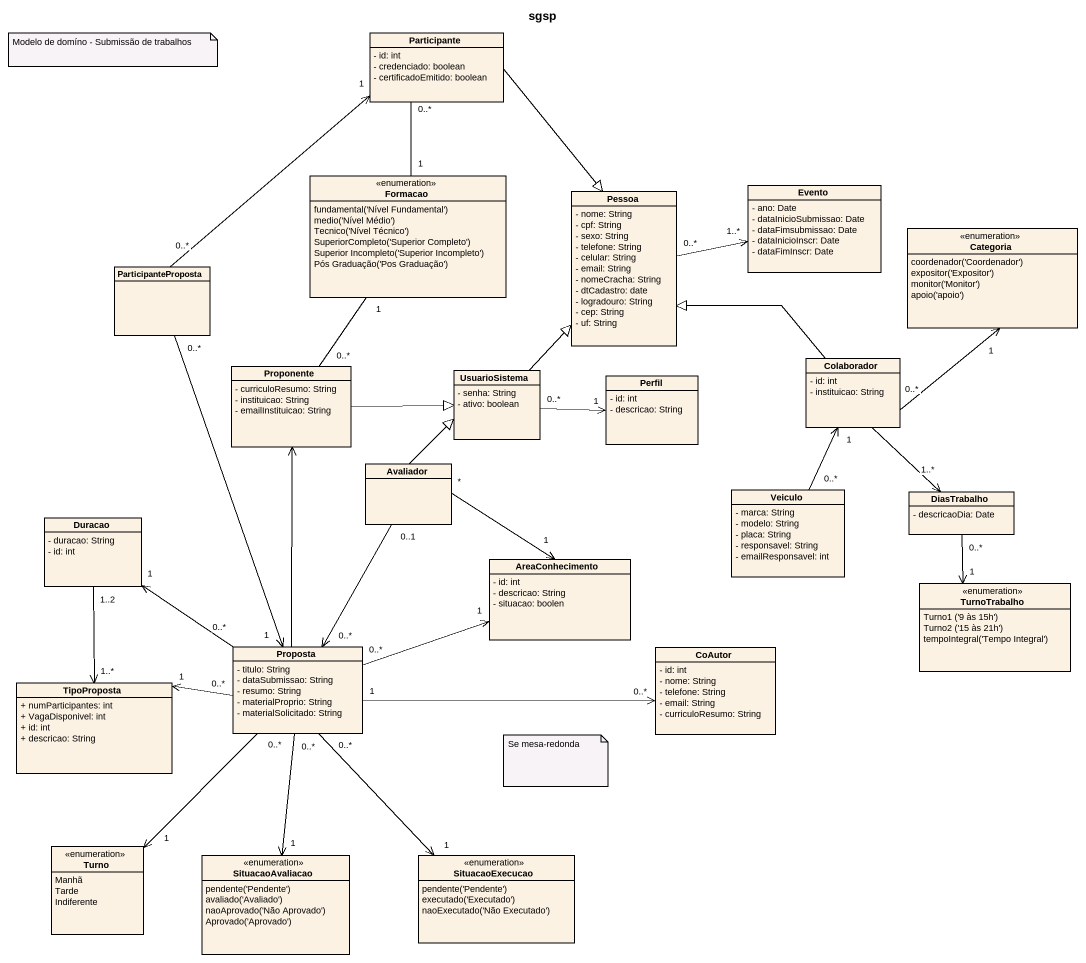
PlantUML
@startuml
title sgsp
hide circle
hide empty members
skinparam classAttributeIconSize 0
class Participante {
  - id: int
  - credenciado: boolean
  - certificadoEmitido: boolean
}
enum Formacao {
  {field} fundamental('Nível Fundamental')
  {field} medio('Nível Médio')
  {field} Tecnico('Nível Técnico')
  {field} SuperiorCompleto('Superior Completo')
  {field} Superior Incompleto('Superior Incompleto')
  {field} Pós Graduação('Pos Graduação')
}
class Pessoa {
  - nome: String
  - cpf: String
  - sexo: String
  - telefone: String
  - celular: String
  - email: String
  - nomeCracha: String
  - dtCadastro: date
  - logradouro: String
  - cep: String
  - uf: String
}
class Evento {
  - ano: Date
  - dataInicioSubmissao: Date
  - dataFimsubmissao: Date
  - dataInicioInscr: Date
  - dataFimInscr: Date
}
enum Categoria {
  {field} coordenador('Coordenador')
  {field} expositor('Expositor')
  {field} monitor('Monitor')
  {field} apoio('apoio')
}
class ParticipanteProposta
class Colaborador {
  - id: int
  - instituicao: String
}
class Proponente {
  - curriculoResumo: String
  - instituicao: String
  - emailInstituicao: String
}
class UsuarioSistema {
  - senha: String
  - ativo: boolean
}
class Perfil {
  - id: int
  - descricao: String
}
class Avaliador
class Duracao {
  - duracao: String
  - id: int
}
class Veiculo {
  - marca: String
  - modelo: String
  - placa: String
  - responsavel: String
  - emailResponsavel: int
}
class DiasTrabalho {
  - descricaoDia: Date
}
class AreaConhecimento {
  - id: int
  - descricao: String
  - situacao: boolen
}
enum TurnoTrabalho {
  {field} Turno1 ('9 às 15h')
  {field} Turno2 ('15 às 21h')
  {field} tempoIntegral('Tempo Integral')
}
class Proposta {
  - titulo: String
  - dataSubmissao: String
  - resumo: String
  - materialProprio: String
  - materialSolicitado: String
}
class CoAutor {
  - id: int
  - nome: String
  - telefone: String
  - email: String
  - curriculoResumo: String
}
class TipoProposta {
  + numParticipantes: int
  + VagaDisponivel: int
  + id: int
  + descricao: String
}
enum Turno {
  Manhã
  Tarde
  Indiferente
}
enum SituacaoAvaliacao {
  {field} pendente('Pendente')
  {field} avaliado('Avaliado')
  {field} naoAprovado('Não Aprovado')
  {field} Aprovado('Aprovado')
}
enum SituacaoExecucao {
  {field} pendente('Pendente')
  {field} executado('Executado')
  {field} naoExecutado('Não Executado')
}
Participante --|> Pessoa
Formacao "1" -up- "0..*" Participante
Pessoa "0..*" -right-> "1..*" Evento
ParticipanteProposta "0..*" -up-> "1" Participante
ParticipanteProposta "0..*" --> "1" Proposta
Colaborador -left-|> Pessoa
Colaborador "0..*" -up-> "1" Categoria
Colaborador --> "1..*" DiasTrabalho
Proponente "0..*" -up- "1" Formacao
Proponente -right-|> UsuarioSistema
UsuarioSistema -up-|> Pessoa
UsuarioSistema "0..*" -right-> "1" Perfil
Avaliador -up-|> UsuarioSistema
Avaliador "*" --> "1" AreaConhecimento
Avaliador "0..1" --> "0..*" Proposta
Duracao "1..2" --> "1..*" TipoProposta
Veiculo "0..*" -up-> "1" Colaborador
DiasTrabalho "0..*" --> "1" TurnoTrabalho
Proposta -up-> Proponente
Proposta "0..*" -up-> "1" Duracao
Proposta "0..*" -right-> "1" AreaConhecimento
Proposta "1" -right-> "0..*" CoAutor
Proposta "0..*" -left-> "1" TipoProposta
Proposta "0..*" --> "1" Turno
Proposta "0..*" --> "1" SituacaoAvaliacao
Proposta "0..*" --> "1" SituacaoExecucao
note as N1
  Modelo de domíno - Submissão de trabalhos
end note
note as N2
  Se mesa-redonda
end note
@enduml
